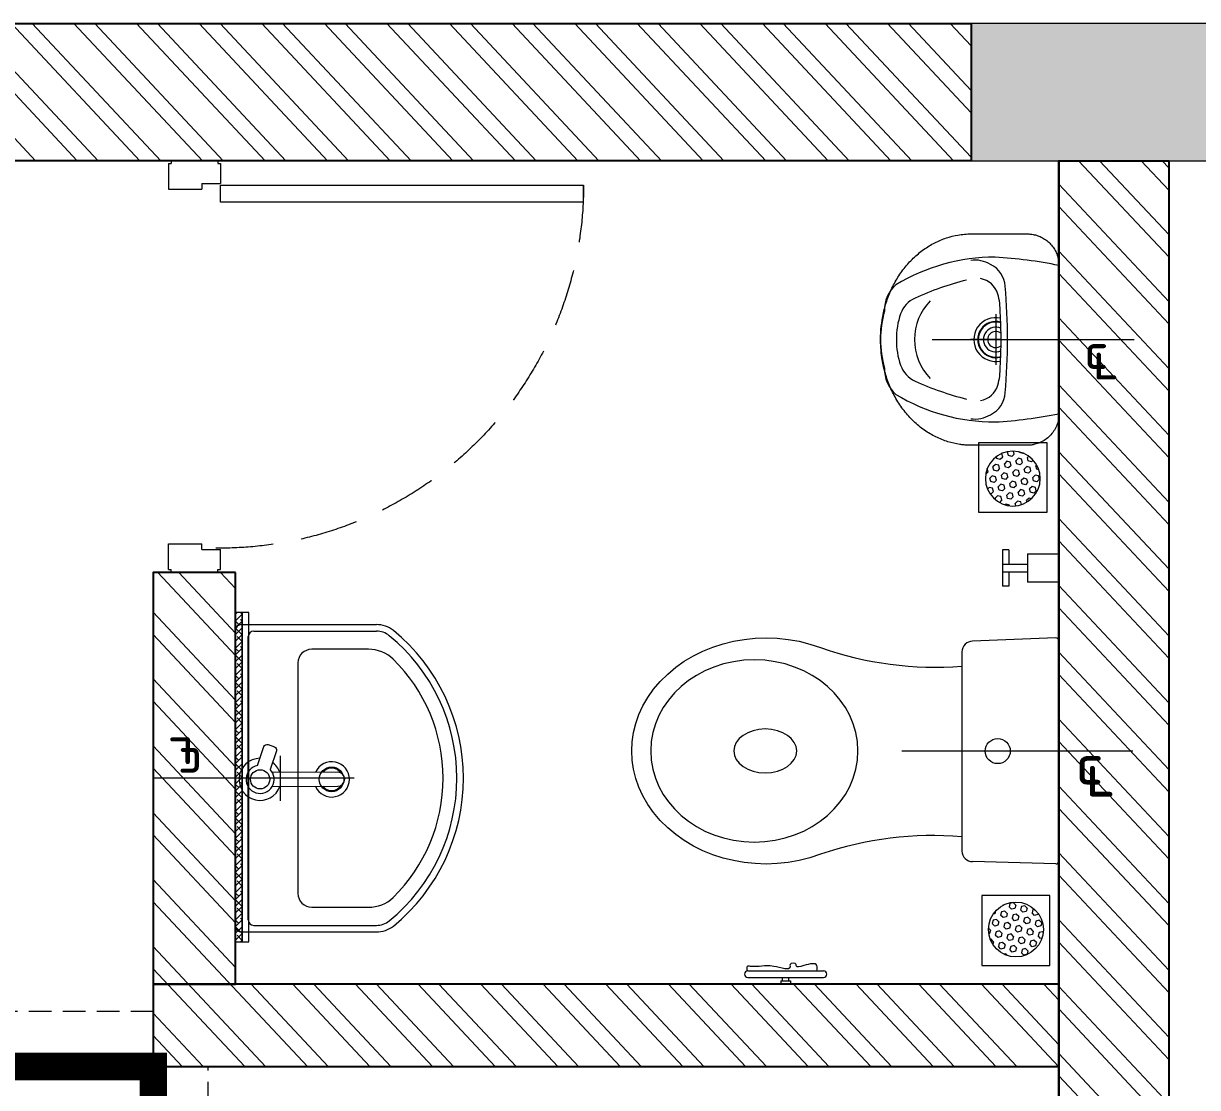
# Model space of a CAD drawing. Header units: feet. Extents: x 3559185 to 3582052, y -5471326 to -5463636.
# Drawn here: x 3574751 to 3576890, y -5465594 to -5463656 of the extents above; entities that cross this region are included whole.
import ezdxf

# ---------------------------------------------------------------- set-up
doc = ezdxf.new("R2010")
doc.units = ezdxf.units.FT
doc.header["$LTSCALE"] = 33
doc.header["$MEASUREMENT"] = 0
for name, pattern in [('a_p6_plan_L18$0$HIDDEN', [0.375, 0.25, -0.125]), ('ACAD_ISO03W100', [30, 12, -18]), ('CENTER', [2, 1.25, -0.25, 0.25, -0.25]), ('DOT2', [0.125, 0, -0.125]), ('HIDDEN', [9.524999999999995, 6.349999999999997, -3.174999999999998]), ('HIDDEN2', [4.7624999999999975, 3.174999999999998, -1.587499999999999])]:
    doc.linetypes.add(name, pattern=pattern)
doc.layers.add('A-WALL', color=1, linetype='Continuous')
for name, color, linetype, lineweight in [('centerline-toilets', 2, 'CENTER', 13), ('Column', 243, 'Continuous', 9), ('Door', 2, 'Continuous', 13), ('ele', 252, 'Continuous', 13), ('Fhitting', 152, 'Continuous', 30), ('LENS-CURTAIN', 5, 'a_p6_plan_L18$0$HIDDEN', 9), ('LENS-DOOR', 34, 'Continuous', 20), ('LENS_DIMENSION', 193, 'Continuous', 0), ('LK-TILES FINISH', 251, 'Continuous', 5), ('LN-HATCH', 251, 'Continuous', 0), ('Mirror', 150, 'Continuous', 20), ('Panelling', 65, 'Continuous', 18), ('PARTITION', 22, 'Continuous', 30), ('Toilet', 5, 'Continuous', 9)]:
    doc.layers.add(name, color=color, linetype=linetype, lineweight=lineweight)
doc.styles.get("Standard").update_dxf_attribs({"font": 'GILC____.TTF'})

# ---------------------------------------------------------------- blocks, each defined once
blk = doc.blocks.new('DLF-RSP-AR-CD-DWG-4DT-3113$0$X-TYPICAL TOILET UPPER FLOORS - 02$0$urinals')
at = {"layer": 'Toilet'}
for p, q in [((-4.5475e-12, -15.56661428403458), (-4.5475e-12, 8.286377168158651)), ((-2.7285e-12, -105.4429753783333), (-2.7285e-12, -161.0971547567169)), ((-46.09715475669872, -115.0000000000218), (46.09715475669327, -115.0000000000218))]:
    blk.add_line(p, q, dxfattribs=at)
blk.add_lwpolyline([(134.9999999999991, 0), (-134.9999999999991, 0, 0.0369487664006767), (-149.9999999999982, -116.1503670555612, 0.1380941034158666), (-99.77423321075003, -297.0872948749238, 0.2217213641091726), (-52.01775628641091, -317.8890631478586, 0.0626559245730378), (-8.49796933122e-05, -325.0000017671497, 0.0626559245730475), (52.01758632703338, -317.8890631478586, 0.2217207008690154), (99.77423321075003, -297.0872948749238, 0.1380941034158641), (149.9999999999982, -116.1503670555685, 0.0369487664006777)], format="xyb", close=True, dxfattribs=at)
for centre, radius, start, end in [((-94.27481093352071, -144.9234715912316), 47.11810289109449, 93.37081731520148, 154.4824387253665), ((3.245766915242711, -1238.155136518551), 1144.670244824663, 90.16246512528313, 95.02645179237909), ((-50.51241933281471, -225.3451602337737), 118.5326152894133, 89.54541335481511, 105.8857460775884), ((-0.1277772639159593, -996.2166668547361), 890.7737006409425, 89.99178119205142, 93.18195442305822), ((-2.7285e-12, -115.0000000000218), 40, 167.4279671994436, 12.57203280055641), ((-2.7285e-12, -115.0000000000218), 33, 164.1813978616258, 15.81860213837415), ((-2.7285e-12, -115.0000000000218), 32, 163.604929760328, 16.39507023967201), ((-2.7285e-12, -115.0000000000218), 22.62135413059903, 155.6653304376655, 24.33466956233444), ((-2.7285e-12, -115.0000000000218), 14.7323792469192, 139.9108800322804, 40.08911996771955), ((-3.245766915251806, -1238.155136518551), 1144.670244824663, 84.9735482076209, 89.83753487471687), ((0.1277772639068644, -996.2166668547361), 890.7737006409425, 86.81804557694178, 90.0082188079486), ((50.51241933280562, -225.3451602337737), 118.5326152894133, 74.1142539224116, 90.45458664518488), ((94.27481093351253, -144.9234715912316), 47.11810289109449, 25.51756127463352, 86.62918268479851), ((-90.95333014834432, -152.7329236622463), 53.77394921319929, 148.4868266886055, 188.6401109395215), ((-71.39627009237483, -149.8700101487557), 40.22765506777335, 106.7015627441882, 169.7250358418294), ((71.39627009236665, -149.8700101487557), 40.22765506777335, 10.27496415817055, 73.29843725581178), ((90.95333014833614, -152.7329236622463), 53.77394921319929, 351.3598890604785, 31.51317331139444), ((413.8982963433118, -38.37868533186702), 538.1616565584166, 193.993991329024, 204.5632062434074), ((-413.8982963433209, -38.37868533186702), 538.1616565584166, 335.4367937565926, 346.006008670976), ((-1.627792572718135, -165.2706388237202), 97.64476427368265, 224.9999999998895, 270.9551967833812), ((1.62779257270995, -165.2706388237202), 97.64476427368265, 269.0448032166188, 315.0000000001105), ((-30.08631462571975, -241.3059337647355), 50, 204.5632062434074, 250.460635897111), ((30.08631462571157, -241.3059337647355), 50, 289.539364102889, 335.4367937565926), ((-1.533770255527997, -160.8517433121305), 135.3705133602697, 250.460635897111, 270.6491845270783), ((1.533770255519812, -160.8517433121305), 135.3705133602697, 269.3508154729217, 289.539364102889)]:
    blk.add_arc(centre, radius, start, end, dxfattribs=at)
blk.add_open_spline([(135.0000000000218, 0), (105.3353530385498, 0), (75.67070607707728, 0), (-13.32323480733907, 2.274e-13), (-72.65252873028328, 2.274e-13), (-132.6900719520337, 2.274e-13), (-133.3983212508398, 2.274e-13), (-134.281768448908, 2.274e-13), (-134.4569663481699, 2.274e-13), (-134.747600608502, 2.274e-13), (-134.8630369695722, 2.274e-13), (-135.0060892340055, 2.274e-13), (-135.0064624712894, -1.193277512e-07), (-135.0170531848381, -2.2849590096e-06), (-135.0223488443722, -4.0993359107e-06), (-135.0382367304996, -1.1737902696e-05), (-135.0488298646186, -1.97575291168e-05), (-135.0806128910378, -5.26041751527e-05), (-135.1018064074043, -8.62189622239e-05), (-135.1654014043424, -0.0002222625089416), (-135.207817332803, -0.0003598904754654), (-135.3351225205075, -0.0009139553433215), (-135.4200691828771, -0.001471573562867), (-135.6751356392894, -0.0037122140454358), (-135.8454819154825, -0.005963027991811), (-136.3574010580367, -0.0150109124137998), (-136.6998544433754, -0.0241035279482276), (-137.7305242649482, -0.0607541935196423), (-138.4220536117127, -0.097686986413919), (-140.5080748643645, -0.2474448411821868), (-141.9140495439027, -0.3992694707415012), (-146.1615007839476, -1.02114614714037), (-149.0331357298746, -1.658535092420152), (-154.7518101202553, -3.41613828127015), (-157.5984620125504, -4.536659711778838), (-163.1465284251908, -7.264764980859354), (-165.8474082270705, -8.872454711613045), (-170.981741827156, -12.53873878342233), (-173.4146413081869, -14.5971666483058), (-177.906166885367, -19.08908202548741), (-179.9643754122968, -21.52215186033345), (-183.6301907623958, -26.65676477099555), (-185.2376312556147, -29.35775349851633), (-187.9652297344436, -34.90597265862334), (-189.0854937427912, -37.75266842165093), (-190.8425938294221, -43.47137026403243), (-191.4797371708415, -46.34298888964758), (-191.9919097605824, -49.84306461127676), (-192.077374217121, -50.50936302376794), (-192.2977468813131, -52.49991862553179), (-192.3966084331296, -53.81579509073117), (-192.4734941441805, -55.66879078878696), (-192.4883196677314, -56.21857700367218), (-192.496870256929, -56.88770939302139), (-192.4980415940107, -57.00997546670373), (-192.4992414002611, -57.19748434012058), (-192.4995479992234, -57.26283923326923), (-192.4998738983178, -57.37188175668461), (-192.4999546497274, -57.41559451898957), (-192.4999950294581, -57.47262341266742), (-192.4999998312229, -57.48595819937031), (-192.5000003243775, -57.52595679718206), (-192.4999999999782, -57.60927353243437), (-192.4999999999782, -57.72001920997377), (-192.4999999999782, -57.77539204874369), (-192.4999999999782, -57.94151056505302), (-192.4999999999782, -58.05225624259264), (-192.4999999999782, -58.38449327521129), (-192.4999999999782, -58.60598463029032), (-192.4999999999782, -59.27045869552739), (-192.4999999999782, -59.71344140568567), (-192.4999999999782, -61.04238953616004), (-192.4999999999782, -61.92835495647637), (-192.4999999999782, -64.58625121742534), (-192.4999999999782, -66.35818205805799), (-192.4999999999782, -71.67397457995594), (-192.4999999999782, -75.21783626122124), (-192.4999999999782, -85.84942130501715), (-192.4999999999782, -92.93714466754773), (-192.4999999999782, -114.2003147551393), (-192.4999999999782, -128.3757614802005), (-192.4999999999782, -146.0625065335298), (-192.4999999999782, -144.5738048617977), (-192.4999999999782, -149.2112419741259), (-192.4999999999782, -150.3373807581863), (-192.4999999999782, -153.7157971103672), (-192.4999999999782, -155.9680746784879), (-192.4999999999782, -158.5060066698138), (-192.4999999999782, -158.7916610930192), (-192.4999999999782, -159.2427020504906), (-192.4999999999782, -159.4080885847565), (-192.4999999999782, -159.6877588407215), (-192.4999999999782, -159.8020425624204), (-192.4999999999782, -159.9401879191086), (-192.4999999999782, -159.9640495540977), (-192.4999999999782, -160.0097689728666), (-192.499996421247, -160.0440525330155), (-192.4999643757641, -160.104952970559), (-192.4999385281542, -160.1354066471763), (-192.4998314906368, -160.2267780325826), (-192.4997208060357, -160.2877060969351), (-192.4992706129669, -160.4705315680455), (-192.4988129651545, -160.5924702530042), (-192.4969661832839, -160.9584502616815), (-192.4951032094926, -161.2026555415623), (-192.4876087275813, -161.9359178476325), (-192.4800716371877, -162.4256213779233), (-192.4497571986702, -163.8972417424418), (-192.4192763048381, -164.8816689491061), (-192.2963859407732, -167.8443601815493), (-192.1725217451708, -169.8320432125226), (-191.6702797904039, -175.8273667212115), (-191.1611082412308, -179.8674218867413), (-189.2689630843825, -190.9417939809036), (-187.5187975353817, -198.0301520545986), (-182.8335725814559, -212.1757821290298), (-179.8980525958225, -219.2325052385784), (-172.8234117350846, -233.0968568300414), (-168.6841000434473, -239.9037905012674), (-159.2549403987001, -253.0454586305236), (-153.9652371668557, -259.379470229105), (-142.3610169376685, -271.3688433516364), (-136.0469754966913, -277.0235842421638), (-122.5830627030569, -287.4852784505018), (-115.4339174138625, -292.2918274844595), (-100.5336337623292, -300.9411013099287), (-92.78333124286517, -304.7837051255591), (-76.93540386034736, -311.4502324650508), (-68.83856359988783, -314.2743166926488), (-52.54813771902468, -318.9094578767903), (-44.3551540822018, -320.7208905446411), (-28.09766422605981, -323.3885338293181), (-20.03351017174828, -324.2452316631242), (-9.424407998249535, -324.8186507928577), (-6.740670549843343, -324.9146929727227), (-2.541294352623708, -324.9908912051677), (-1.014315851566152, -325.0028880619856), (2.036791116084486, -324.9959492932932), (3.569827181100436, -324.9769325151441), (8.189732633019958, -324.8718838178048), (11.29743471029269, -324.7378363960885), (20.68934946575928, -324.1333461154121), (27.04290265062991, -323.4601654556735), (41.80139781238676, -321.2305755023596), (50.23999478411247, -319.4658943264186), (67.03734023472111, -314.8652250617469), (75.39541298363952, -312.0287856304914), (91.75936961286243, -305.2736148746307), (99.7643516501057, -301.3546813595407), (115.1434400448929, -292.4912148852103), (122.5165764177182, -287.5468142099547), (136.3756982075897, -276.758097672075), (142.8608430866302, -270.9142526187757), (154.7380516223206, -258.5122041911341), (160.1295767143733, -251.9547274426545), (169.6852635787454, -238.3524876585086), (173.8492842636328, -231.3085654467875), (180.8978067359608, -216.9779216659792), (183.7825645728694, -209.6919949490896), (188.3007156192507, -195.1140848347474), (189.9346737316168, -187.8227087036603), (191.1840609344508, -179.3163223890908), (191.3580380264129, -178.0039348904486), (191.8233173539161, -174.0784034933799), (192.057946061775, -171.4769170618926), (192.282645325045, -167.9054949954279), (192.3343052322775, -166.9187583098144), (192.4580821737554, -163.9678661429329), (192.4989909393634, -162.013038042752), (192.5000275633615, -159.9821342127634), (192.5000000000218, -159.9224785452215), (192.5000000000218, -159.79307529839), (192.5000000000218, -159.7283736749743), (192.5000000000218, -159.5342688047269), (192.5000000000218, -159.4048655578954), (192.5000000000218, -159.0166558174007), (192.5000000000218, -158.7578493237377), (192.5000000000218, -157.9814298427484), (192.5000000000218, -157.4638168554225), (192.5000000000218, -155.9109778934439), (192.5000000000218, -154.8757519187916), (192.5000000000218, -151.7700739948347), (192.5000000000218, -149.6996220455301), (192.5000000000218, -143.4882661976162), (192.5000000000218, -144.347362299007), (192.5000000000218, -131.9246506031793), (192.5000000000218, -123.642842805961), (192.5000000000218, -98.79741941430552), (192.5000000000218, -82.23380381986885), (192.5000000000218, -64.84578365063203), (192.5000000000218, -64.0213790758321), (192.5000000000218, -61.54816535143254), (192.5000000000218, -59.89935620183292), (192.5000000000218, -58.00998844622473), (192.5000000000218, -57.76942984021594), (192.5000000000218, -57.49274907784002), (192.499998838924, -57.47911258059002), (192.4999756668194, -57.44431269662868), (192.4999561805543, -57.4269094915121), (192.4998739944462, -57.37469011354438), (192.499787567282, -57.3398641780534), (192.4994331634852, -57.23534753620175), (192.4990700643893, -57.16561799409532), (192.4975985787632, -56.95627575957587), (192.4961080012763, -56.81650945311571), (192.4900940107291, -56.39661016926675), (192.4840282944246, -56.11587673401686), (192.4595555625769, -55.2713907425973), (192.4348721360084, -54.70535101709879), (192.3348933918678, -52.99906669626466), (192.2336529024164, -51.85063392816892), (191.8201097009723, -48.38130602370188), (191.3976066809859, -46.03606142272087), (190.0123624707134, -40.43900391265924), (188.9035838720251, -37.18247124511481), (186.0547772968666, -30.82026903956307), (184.3144513501752, -27.71555679796666), (180.2457153816676, -21.83694617079323), (177.9175711211701, -19.06409479178683), (172.7827831035551, -14.00634504821505), (169.9769390510123, -11.72221112323927), (164.0463850254914, -7.747615767943671), (160.9227285040119, -6.057372140880033), (154.5371660888572, -3.309309329362349), (151.2761959855666, -2.251153484609176), (144.7863564140075, -0.7410639178328893), (141.558048455473, -0.2884559583496866), (137.2641564939213, -0.0330454220411411), (136.1252210402749, 0), (135.0000000000218, 0)], degree=3, knots=[0, 0, 0, 0, 0.3296071884608014, 0.3296071884608014, 0.9888215653824044, 0.9888215653824044, 0.9966910020358062, 0.9966910020358062, 0.9986376453609405, 0.9986376453609405, 0.9999202715950525, 0.9999202715950525, 1.000227114965755, 1.000227114965755, 1.000533958336457, 1.000533958336457, 1.001147645077862, 1.001147645077862, 1.002375018560673, 1.002375018560673, 1.004829765526294, 1.004829765526294, 1.009739259457536, 1.009739259457536, 1.019558247320021, 1.019558247320021, 1.039196223044989, 1.039196223044989, 1.078472174494926, 1.078472174494926, 1.1570240773948, 1.1570240773948, 1.314127883194549, 1.314127883194549, 1.471231688994297, 1.471231688994297, 1.628335494794045, 1.628335494794045, 1.785439300593793, 1.785439300593793, 1.942543106393542, 1.942543106393542, 2.09964691219329, 2.09964691219329, 2.256750717993039, 2.256750717993039, 2.413854523792787, 2.413854523792787, 2.45094359105979, 2.45094359105979, 2.525121725593796, 2.525121725593796, 2.55664088826819, 2.55664088826819, 2.563698676682492, 2.563698676682492, 2.567478738951607, 2.567478738951607, 2.570009988159922, 2.570009988159922, 2.570782632421826, 2.570782632421826, 2.572327920945634, 2.572327920945634, 2.573873209469442, 2.573873209469442, 2.576963786517057, 2.576963786517057, 2.583144940612287, 2.583144940612287, 2.595507248802747, 2.595507248802747, 2.620231865183668, 2.620231865183668, 2.669681097945509, 2.669681097945509, 2.768579563469191, 2.768579563469191, 2.966376494516556, 2.966376494516556, 3.361970356611286, 3.361970356611286, 3.459960077400161, 3.459960077400161, 3.491387206257657, 3.491387206257657, 3.55424146397265, 3.55424146397265, 3.562213215317918, 3.562213215317918, 3.566828653483477, 3.566828653483477, 3.570017966647174, 3.570017966647174, 3.57068387273989, 3.57068387273989, 3.57129385740351, 3.57129385740351, 3.57190384206713, 3.57190384206713, 3.573123811394369, 3.573123811394369, 3.575563750048849, 3.575563750048849, 3.580443627357808, 3.580443627357808, 3.590203381975726, 3.590203381975726, 3.609722891211562, 3.609722891211562, 3.648761909683234, 3.648761909683234, 3.726839946626579, 3.726839946626579, 3.861362010243008, 3.861362010243008, 3.995884073859437, 3.995884073859437, 4.130406137475866, 4.130406137475866, 4.264928201092295, 4.264928201092295, 4.399450264708724, 4.399450264708724, 4.533972328325153, 4.533972328325153, 4.668494391941582, 4.668494391941582, 4.803016455558011, 4.803016455558011, 4.93753851917444, 4.93753851917444, 5.072060582790869, 5.072060582790869, 5.118026198867305, 5.118026198867305, 5.144558031518944, 5.144558031518944, 5.171089864170584, 5.171089864170584, 5.224153529473863, 5.224153529473863, 5.330280860080422, 5.330280860080422, 5.468862833682332, 5.468862833682332, 5.607444807284243, 5.607444807284243, 5.746026780886153, 5.746026780886153, 5.884608754488064, 5.884608754488064, 6.023190728089974, 6.023190728089974, 6.161772701691885, 6.161772701691885, 6.300354675293795, 6.300354675293795, 6.438936648895706, 6.438936648895706, 6.577518622497616, 6.577518622497616, 6.60287550622664, 6.60287550622664, 6.653589273684687, 6.653589273684687, 6.673028302144214, 6.673028302144214, 6.711906359063266, 6.711906359063266, 6.71371198576324, 6.71371198576324, 6.715517612463215, 6.715517612463215, 6.719128865863165, 6.719128865863165, 6.726351372663065, 6.726351372663065, 6.740796386262864, 6.740796386262864, 6.769686413462464, 6.769686413462464, 6.827466467861662, 6.827466467861662, 6.943026576660058, 6.943026576660058, 7.174146794256852, 7.174146794256852, 7.63638722945044, 7.63638722945044, 7.659393868747179, 7.659393868747179, 7.705407147340659, 7.705407147340659, 7.712120410764156, 7.712120410764156, 7.713128470941848, 7.713128470941848, 7.71413653111954, 7.71413653111954, 7.716152651474923, 7.716152651474923, 7.720184892185691, 7.720184892185691, 7.728249373607226, 7.728249373607226, 7.744378336450297, 7.744378336450297, 7.776636262136437, 7.776636262136437, 7.841152113508718, 7.841152113508718, 7.970183816253281, 7.970183816253281, 8.148440131053812, 8.148440131053812, 8.32669644585434, 8.32669644585434, 8.504952760654874, 8.504952760654874, 8.683209075455405, 8.683209075455405, 8.861465390255937, 8.861465390255937, 9.039721705056468, 9.039721705056468, 9.217978019857, 9.217978019857, 9.283185307179586, 9.283185307179586, 9.283185307179586, 9.283185307179586], dxfattribs=at)
blk = doc.blocks.new('jALI')
at = {"layer": 'Toilet', "ltscale": 5}
h = blk.add_hatch(dxfattribs=at)
h.set_pattern_fill('HEX', color=256, scale=50, angle=135, double=1)
h.set_pattern_definition([(135, (-344825.8629864738, 460708.1869492117), (-7.654655446197432, -7.65465544619743), [6.25, -12.5]), (255, (-344825.8629864738, 460708.1869492117), (10.4564537967226, -2.80179835052517), [6.25, -12.5]), (195, (-344830.2824038562, 460712.6063665941), (2.801798350525164, -10.4564537967226), [6.25, -12.5])])
edge = h.paths.add_edge_path()
edge.add_arc((-393187.5478222936, 163647.6289079433), 50, -90, 270)
blk.add_lwpolyline([(-393249.5478222936, 163581.8745342398), (-393125.5478222936, 163581.8745342398), (-393125.5478222936, 163709.3782789116), (-393249.5478222936, 163709.3782789116)], close=True, dxfattribs=at)
blk.add_circle((-393187.5478222936, 163647.6289079433), 50, dxfattribs=at)
blk = doc.blocks.new('Urinal')
at = {"layer": 'centerline-toilets', "linetype": 'HIDDEN', "ltscale": 10}
blk.add_line((0, 230.8758839690709), (0, -137.000001512235), dxfattribs=at)
at = {"layer": 'Fhitting', "lineweight": 0, "ltscale": 0.5, "rotation": 180}
blk.add_blockref('DLF-RSP-AR-CD-DWG-4DT-3113$0$X-TYPICAL TOILET UPPER FLOORS - 02$0$urinals', (0, -4.656613e-10), dxfattribs=at)
at = {"layer": 'Fhitting', "lineweight": 0, "ltscale": 0.5, "xscale": -1, "rotation": 90}
blk.add_blockref('jALI', (163394.4367869734, -393103.5478222946), dxfattribs=at)
at = {"layer": 'centerline-toilets', "linetype": 'DOT2', "insert": (-31.35624695965089, -69.03888236299099), "char_height": 75, "width": 495.826660318515, "attachment_point": 5, "rotation": 269.99999999999994}
blk.add_mtext('{\\fISOCPEUR|b0|i0|c0|p34;℄}', dxfattribs=at)
blk = doc.blocks.new('WC')
at = {"layer": 'centerline-toilets', "linetype": 'HIDDEN', "ltscale": 10}
blk.add_line((0, 286.2958382707602), (0, -134.6853325402244), dxfattribs=at)
at = {"layer": 'Toilet'}
for p, q in [((-412.7979797990993, 566.9391568473073), (-412.7979797990993, 428.9391568473075)), ((-400.7979797990993, 566.9391568473073), (-400.7979797990993, 428.9391568473075)), ((-418.7979797990992, 506.9391568473074), (-424.7979797990992, 506.9391568473074)), ((-424.7979797990992, 506.9391568473074), (-424.7979797990992, 488.9391568473074)), ((-418.7979797990992, 506.9391568473074), (-418.7979797990992, 488.9391568473074)), ((-418.7979797990992, 503.9391568473075), (-412.7979797990993, 503.9391568473075)), ((-418.7979797990992, 488.9391568473074), (-424.7979797990992, 488.9391568473074)), ((-418.7979797990992, 491.9391568473074), (-412.7979797990993, 491.9391568473074)), ((180.5927414200269, 176.815278308868), (-182.556142896181, 176.815278308868)), ((-205.7725320039317, 5.926001816396819), (-201.7160837631672, 157.2330230183852)), ((205.7725320039317, 5.926001816396819), (199.7526822867803, 157.2330230183852)), ((-200.0543949760031, 0), (200.0543949760031, 0))]:
    blk.add_line(p, q, dxfattribs=at)
at = {"layer": 'Toilet', "ltscale": 100}
for p, q in [((366.0861393199302, 102.9920874625677), (300.3083048430271, 102.9920874625095)), ((300.30830484326, 91.54852218885208), (300.3083048430271, 102.9920874625095)), ((326.331082917517, 91.54852218885208), (300.30830484326, 91.54852218885208)), ((326.331082917517, 102.9920874625095), (326.331082917517, 57.21782636787975)), ((340.063361245906, 102.9920874625095), (340.0633612461388, 57.21782636787975)), ((366.086139320163, 91.54852218891027), (340.0633612461388, 91.54852218885208)), ((366.086139320163, 91.54852218891027), (366.086139320163, 102.9920874625677)), ((307.1744440074545, -4.074536e-10), (307.1744440074545, 57.21782636787975)), ((359.2200001559686, 57.21782636793796), (307.1744440074545, 57.21782636787975)), ((359.2200001559686, 57.21782636793796), (359.2200001559686, -3.49246e-10)), ((359.2200001559686, -3.49246e-10), (307.1744440074545, -4.074536e-10))]:
    blk.add_line(p, q, dxfattribs=at)
at = {"layer": 'Toilet'}
blk.add_circle((-0.2857134367804974, 111.5676235100181), 22.88713054731488, dxfattribs=at)
for centre, radius, start, end in [((-406.7979797990992, 566.9391568473073), 6, 0, 180), ((-406.7979797990992, 428.9391568473075), 6, 180, 0), ((-776.4252137581352, 231.0819697503539), 622.2680866278017, 354.9970003378784, 19.06186307169785), ((776.0328844110481, 226.3990844733362), 623.4432827196409, 160.519589047048, 184.5616761992302), ((-182.4380497655365, 157.5352372747657), 19.28040269973926, 90.35094080903318, 180.8981301276673), ((180.4746482893824, 157.5352372747657), 19.28040269973926, 359.1018698723327, 89.64905919096681), ((-200.0543949760031, 5.72178263682872), 5.72178263682872, 177.9545915110681, 270), ((200.0543949760031, 5.72178263682872), 5.72178263682872, 270, 2.045408488931865)]:
    blk.add_arc(centre, radius, start, end, dxfattribs=at)
at = {"layer": 'Toilet', "extrusion": (0, 0, -1)}
for centre, major_axis, ratio, start_param, end_param in [((0, 533.5337650458841), (-8.43e-14, -244.6286735628217), 0.8420279271674843, 7.436325980537995, 11.41322994100081), ((0, 535.0673360529563), (-1.97e-14, -57.2178263682872), 0.7, 1.570796326794896, 7.853981633974482)]:
    blk.add_ellipse(centre, major_axis=major_axis, ratio=ratio, start_param=start_param, end_param=end_param, dxfattribs=at)
blk.add_ellipse((0, 555.0129157723858), major_axis=(-6.5e-14, -188.8188270153477), ratio=0.8787878787878787, dxfattribs=at)
at = {"layer": 'Toilet'}
blk.add_open_spline([(-400.7979797990993, 440.9812579345889), (-397.1017245875382, 440.5392413198887), (-384.272368182084, 439.0050429589682), (-388.9986424445753, 459.3206578283151), (-395.6177634203054, 479.7532535305932), (-385.6000390281565, 477.9531818908857), (-385.8943579708215, 491.277749300945), (-402.6759011854702, 487.229470669479), (-384.8389140961484, 532.0884480134423), (-395.5184431350181, 546.6368104346082), (-390.8815714643073, 570.2364144729171), (-397.1683210631592, 568.7960733613664), (-400.7979797990993, 567.9644915373938)], degree=3, knots=[0, 0, 0, 0, 9.744971934705973, 33.82388686810737, 47.58355076290899, 49.4979151278385, 60.56050204634084, 63.82228440520703, 93.50801890349248, 135.7569247839274, 141.9043522613065, 150.3019062020757, 150.3019062020757, 150.3019062020757, 150.3019062020757], dxfattribs=at)
at = {"layer": 'Fhitting', "lineweight": 0, "ltscale": 0.5, "rotation": 270}
blk.add_blockref('jALI', (-163972.8745342343, -393109.1750712174), dxfattribs=at)
at = {"layer": 'centerline-toilets', "linetype": 'DOT2', "insert": (-35.88272588187829, -56.91358223470706), "char_height": 85.8267395524308, "width": 567.4024751774504, "attachment_point": 5, "rotation": 270}
blk.add_mtext('{\\fISOCPEUR|b0|i0|c0|p34;℄}', dxfattribs=at)
blk = doc.blocks.new('Wash Basin')
at = {"layer": 'PARTITION', "lineweight": 9}
h = blk.add_hatch(dxfattribs=at)
h.set_pattern_fill('ANSI38', color=256, scale=70, angle=989.9999999999998, style=0, double=1)
h.set_pattern_definition([(314.9999999999998, (-62.7378354629036, -33.324816188775), (6.187184335382297, 6.187184335382283), []), (44.99999999999993, (-62.7378354629036, -33.324816188775), (6.187184335382312, 18.56155300614686), [21.875, -13.125])])
h.paths.add_polyline_path([(302.0697590897325, -21.98777738679201), (-298.1184984405991, -22), (-298.1184984405991, -34), (302.0697590897325, -33.987777386792)])
at = {"layer": 'centerline-toilets', "linetype": 'HIDDEN', "ltscale": 10}
blk.add_line((0, -238.0678792903709), (0, 129.808006190935), dxfattribs=at)
at = {"layer": 'Mirror', "ltscale": 0.5}
blk.add_lwpolyline([(-298.1184984405991, -34), (-298.1184984405991, -46), (302.0697590897325, -46), (302.0697590897325, -34)], close=True, dxfattribs=at)
at = {"layer": 'Panelling', "lineweight": 9}
blk.add_lwpolyline([(-298.1184984405991, -22), (-298.1184984405991, -34), (302.0697590897325, -34), (302.0697590897325, -22)], close=True, dxfattribs=at)
at = {"layer": 'Toilet', "ltscale": 100}
for p, q in [((-280, -32.00000000058208), (-280, -278.3423135242919)), ((-270, -22.00000000058208), (270, -22.00000000058208)), ((280, -32.00000000058208), (280, -278.3423135242919)), ((-268, -55.00000000058207), (-268, -278.3423135242919)), ((-258, -45.00000000058207), (258, -45.00000000058207)), ((268, -55.00000000058207), (268, -278.3423135242919)), ((-14.75394256017171, -88.57836779823992), (-14.58294607303105, -207.8757586760221)), ((10.97367832274176, -207.8757587235195), (10.80268183583394, -88.55792254640254))]:
    blk.add_line(p, q, dxfattribs=at)
blk.add_lwpolyline([(23.11144540272653, -61.62355844548438), (57.69729334814474, -73.5425448747119, -0.4142135623700193), (61.41500012157485, -81.17003832559566), (57.50521344458684, -92.51523855014239, -0.4142135623687794), (49.87771999370306, -96.23294532380532), (16.08098082058132, -84.58590182231274)], format="xyb", dxfattribs=at)
blk.add_lwpolyline([(40.65695853624492, -103.2068005428882), (-41.09953799587674, -103.2068005428882)], dxfattribs=at)
blk.add_lwpolyline([(-235, -264.0271915069043, 0.1918964941694492), (-217.1874080155976, -308.7300831892808, 0.4202357661762754), (217.1874080155976, -308.7300831893172, 0.191896494169451), (235, -264.0271915069115), (235, -160.5000000005821, 0.4142135623730951), (210, -135.5000000005821), (-210, -135.5000000005821, 0.4142135623730951), (-235, -160.5000000005821)], format="xyb", close=True, dxfattribs=at)
for centre, radius in [((-1.975630321074277, -66.50000000058208), 17.5), ((-1.975630321074277, -196.7635957537459), 22.5)]:
    blk.add_circle(centre, radius, dxfattribs=at)
for centre, radius, start, end in [((-270, -32.00000000058208), 10, 90, 180), ((270, -32.00000000058208), 10, 0, 90), ((-258, -55.00000000058207), 10, 90, 180), ((258, -55.00000000058207), 10, 0, 90), ((-1.975630321074277, -197.065354476148), 32.14736256360053, 113.0897544120751, 66.24597926171971), ((-1.975630321074277, -196.7635957537459), 20.45924138120723, 128.0403438055863, 237.2899289984687), ((-1.975630321074277, -196.7635957537459), 20.45924138120723, 304.4732923270086, 50.73322655079215), ((-230, -278.3423135242919), 50, 180, 218.4460647329942), ((-230, -278.3423135242919), 38, 180, 218.4460647329942), ((230, -278.3423135242919), 38, 321.5539352670057, 0), ((230, -278.3423135242919), 50, 321.5539352670057, 0), ((0, -89.26318603751132), 347.736813963071, 219.2825773815098, 320.7174226184902), ((0, -89.25957125263085), 335.7404287479508, 219.3129523468507, 320.6870476531492)]:
    blk.add_arc(centre, radius, start, end, dxfattribs=at)
for centre, major_axis, ratio, start_param, end_param in [((-1.975630321074277, -66.50000000058208), (-0.0007244262846731, 38.33493659709939), 0.9999999997470119, 4.720493185551212, 9.081981632517541), ((-1.975630321074277, -66.50000000058208), (-0.161652407392657, -25.55611315046938), 0.9999999997364025, 1.769108159146172, 7.074098355705205), ((-1.975630321074277, -66.50000000058208), (-0.0007244262846731, 38.33493659709939), 0.9999999997470119, 3.484555387064545, 4.08357603994855), ((-1.80463387700729, -207.8757586997708), (-9.035631208577575, 9.035631208577575), 0.9999999999964067, 0.7853981615407268, 3.926990815130519)]:
    blk.add_ellipse(centre, major_axis=major_axis, ratio=ratio, start_param=start_param, end_param=end_param, dxfattribs=at)
at = {"layer": 'centerline-toilets', "linetype": 'DOT2', "insert": (33.33187728072517, 61.84688704169094), "char_height": 75, "width": 495.826660318515, "attachment_point": 5, "rotation": 90}
blk.add_mtext('{\\fISOCPEUR|b0|i0|c0|p34;℄}', dxfattribs=at)
blk = doc.blocks.new('*U50')
at = {"layer": 'LENS-DOOR'}
for p, q in [((547491.5340860963, 1778573.792470721), (547491.5340861016, 1779235.250802687)), ((547522.7840861022, 1779235.250802685), (547491.5340861016, 1779235.250802687)), ((547522.7840861022, 1779235.250802685), (547522.7840861017, 1778573.792470719)), ((547447.2632527505, 1778568.584137418), (547452.4715860962, 1778568.584137408)), ((547447.2632527743, 1778484.134138692), (547447.2632527505, 1778568.584137418)), ((547452.4715860964, 1778573.792470733), (547488.9299194292, 1778573.792470716)), ((547452.4715860962, 1778568.584137408), (547452.4715860964, 1778573.792470733)), ((547488.9299194384, 1778539.938304114), (547488.9299194292, 1778573.792470716)), ((547522.7840861017, 1778573.792470719), (547491.5340860963, 1778573.792470721)), ((548192.0549194518, 1778573.792470724), (548155.5965861147, 1778573.792470736)), ((548155.5965861168, 1778539.938304106), (548155.5965861147, 1778573.792470736)), ((548192.0549194469, 1778568.584137404), (548192.0549194518, 1778573.792470724)), ((548197.2632527577, 1778568.584137418), (548192.0549194469, 1778568.584137404)), ((548197.263252784, 1778484.134138692), (548197.2632527577, 1778568.584137418)), ((547488.9299194384, 1778539.938304114), (547499.3465860976, 1778539.938304108)), ((547499.3465860976, 1778478.925805358), (547499.3465860976, 1778539.938304108)), ((548145.1799194438, 1778478.925805357), (548145.1799194415, 1778539.938304097)), ((548155.5965861168, 1778539.938304106), (548145.1799194415, 1778539.938304097)), ((547447.2632527743, 1778484.134138692), (547452.4715860921, 1778484.13413871)), ((547452.471586094, 1778478.925805357), (547452.4715860921, 1778484.13413871)), ((548192.0549194447, 1778478.925805349), (548192.054919457, 1778484.134138692)), ((548197.263252784, 1778484.134138692), (548192.054919457, 1778484.134138692)), ((547452.471586094, 1778478.925805357), (547499.3465860976, 1778478.925805358)), ((548192.0549194447, 1778478.925805349), (548145.1799194438, 1778478.925805357))]:
    blk.add_line(p, q, dxfattribs=at)
at = {"layer": 'LENS-DOOR', "color": 7, "linetype": 'HIDDEN2', "extrusion": (0, 0, -0.9999999999999998)}
blk.add_ellipse((547491.5340860963, 1778573.792470721), major_axis=(661.4583333317272, 0.0034430794273178), ratio=0.9999999979146826, start_param=-1.570791121506941, end_param=0.0512086788949202, dxfattribs=at)
blk = doc.blocks.new('A$C12d2271f')
at = {"layer": 'Column'}
h = blk.add_hatch(color=8, dxfattribs=at)
h.dxf.hatch_style = 1
h.paths.add_polyline_path([(-370, 7650), (-370, 7400), (0, 7400), (0, 7650)])
h.paths.add_polyline_path([(-2375, 7650), (-2375, 7400), (-1945, 7400), (-1945, 7650)])
h.paths.add_polyline_path([(-2195, 4050), (-2195, 3600), (-1895, 3600), (-1895, 4050)])
h.paths.add_polyline_path([(-370, 280), (-370, 0), (-300, 0), (0, 0), (0, 280)])
h.paths.add_polyline_path([(-2380, 280), (-2380, 0), (-2310, 0), (-1945, 0), (-1945, 280)])
h.paths.add_polyline_path([(-5480, 4050), (-5480, 3600), (-5180, 3600), (-5180, 4050)])
h.paths.add_polyline_path([(-5575, 7650), (-5575, 7400), (-5145, 7400), (-5145, 7650)])
h.paths.add_polyline_path([(-5575, 280), (-5575, 0), (-5505, 0), (-5145, 0), (-5145, 280)])
h.paths.add_polyline_path([(-8810, 280), (-8810, 0), (-8740, 0), (-8380, 0), (-8380, 280)])
h.paths.add_polyline_path([(-8740, 4050), (-8740, 3600), (-8440, 3600), (-8440, 4050)])
h.paths.add_polyline_path([(-8810, 7650), (-8810, 7400), (-8380, 7400), (-8380, 7650)])
h.paths.add_polyline_path([(-10265.04092769418, 626.2523874500766), (-10986.59618008136, 626.2523874500766), (-10986.59618008136, 214.1105047762394), (-10265.04092769418, 214.1105047762394)], flags=9)
at = {"layer": 'LN-HATCH'}
h = blk.add_hatch(dxfattribs=at)
h.set_pattern_fill('ANSI32', color=256, scale=222, angle=268.11)
h.set_pattern_definition([(313.11, (-2978852.49189556, 5467675.416076408), (60.77608072651566, 56.89314995255627), []), (313.11, (-2978853.786205816, 5467636.192999581), (60.77608072651566, 56.89314995255627), [])])
h.paths.add_polyline_path([(-8740, 3960), (-12400, 3960), (-12400, 3685), (-8740, 3685)])
h.paths.add_polyline_path([(-12500, 3600), (-12700, 3600), (-12700, 280), (-12500, 280)])
h.paths.add_polyline_path([(-8640, 280), (-8440, 280), (-8440, 3600), (-8640, 3600)])
h.paths.add_polyline_path([(-5215, 280), (-5415, 280), (-5415, 3600), (-5215, 3600)])
h.paths.add_polyline_path([(-5215, 4050), (-5415, 4050), (-5415, 7400), (-5215, 7400)])
h.paths.add_polyline_path([(-8380, 7650), (-5575, 7650), (-5575, 7400), (-8380, 7400)])
h.paths.add_polyline_path([(-12440, 7650), (-8810, 7650), (-8810, 7400), (-12440, 7400)])
h.paths.add_polyline_path([(-15680, 7650), (-12870, 7650), (-12870, 7400), (-15680, 7400)])
h.paths.add_polyline_path([(-18670, 7650), (-16110, 7650), (-16110, 7400), (-18670, 7400)])
h.paths.add_polyline_path([(-21690, 7650), (-19100, 7650), (-19100, 7400), (-21690, 7400)])
h.paths.add_polyline_path([(-5145, 7650), (-2375, 7650), (-2375, 7400), (-5145, 7400)])
h.paths.add_polyline_path([(-1945, 7650), (-1115, 7650), (-1115, 7400), (-1945, 7400)])
h.paths.add_polyline_path([(-1945, 7400), (-2195, 7400), (-2195, 5230), (-1945, 5230), (-1945, 5380), (-250, 5380), (-250, 5630), (-1945, 5630)])
h.paths.add_polyline_path([(-250, 7400), (0, 7400), (0, 280), (-250, 280)])
h.paths.add_polyline_path([(-370, 7650), (-465, 7650), (-465, 7400), (-370, 7400)])
h = blk.add_hatch(dxfattribs=at)
h.set_pattern_fill('ANSI32', color=256, scale=222, angle=268.11)
h.set_pattern_definition([(313.11, (0, 0), (60.77608072651566, 56.89314995255627), []), (313.11, (-1.29431025581457, -39.22307682720641), (60.77608072651566, 56.89314995255627), [])])
h.paths.add_polyline_path([(-5415, 5900), (-7065, 5900), (-7065, 5750), (-5415, 5750)])
h.paths.add_polyline_path([(-6915, 6650), (-7065, 6650), (-7065, 5900), (-6915, 5900)])
at = {"layer": 'A-WALL'}
for points in [[(-8380, 7650), (-5575, 7650), (-5575, 7400), (-8380, 7400)], [(-5215, 4050), (-5415, 4050), (-5415, 7400), (-5215, 7400)], [(-6915, 6650), (-7065, 6650), (-7065, 5900), (-6915, 5900)], [(-5415, 5900), (-7065, 5900), (-7065, 5750), (-5415, 5750)]]:
    blk.add_lwpolyline(points, close=True, dxfattribs=at)
for points in [[(-5415, 7400), (-5415, 4050)], [(-5215, 7400), (-5215, 4050)]]:
    blk.add_lwpolyline(points, dxfattribs=at)
at = {"layer": 'Column'}
blk.add_lwpolyline([(-5575, 7650), (-5575, 7400), (-5145, 7400), (-5145, 7650)], close=True, dxfattribs=at)
at = {"layer": 'Door', "rotation": 270}
blk.add_blockref('*U50', (-1785516.359138044, 554847.2632527419), dxfattribs=at)
at = {"layer": 'ele', "color": 0, "lineweight": -2, "rotation": 90.00000000000003}
for name, p in [('Urinal', (-5415, 7074.166666713543)), ('WC', (-5415, 6324.797979799099)), ('Wash Basin', (-6937, 6275))]:
    blk.add_blockref(name, p, dxfattribs=at)

msp = doc.modelspace()

# ---------------------------------------------------------------- linework, layer by layer
at = {"layer": 'LENS-CURTAIN', "ltscale": 5}
for points in [[(3574187.353251414, -5465556.132633928), (3574987.353251412, -5465556.132633928), (3574987.353251412, -5465456.132633928), (3574187.353251414, -5465456.132633928)], [(3575087.353251413, -5466306.132633929), (3575087.353251413, -5465556.132633928), (3574987.353251412, -5465556.132633928), (3574987.353251412, -5466306.132633929)]]:
    msp.add_lwpolyline(points, close=True, dxfattribs=at)
at = {"layer": 'LK-TILES FINISH', "color": 212, "linetype": 'ACAD_ISO03W100', "ltscale": 0.05, "const_width": 50}
msp.add_lwpolyline([(3572487.353251428, -5466406.132635086), (3574187.353251413, -5466406.132635086), (3574187.353251414, -5465556.132633928), (3574987.353251412, -5465556.132633928), (3574987.353251412, -5469426.132633929), (3573612.353251413, -5469426.132633929), (3573612.353251413, -5467256.132633927), (3573312.353251413, -5467256.132633927), (3573312.353251413, -5467346.132633927), (3569652.353251413, -5467346.132633927), (3569652.353251413, -5467256.132633927), (3569427.353251413, -5467256.132633927)], dxfattribs=at)

# ---------------------------------------------------------------- block references
at = {"layer": 'LENS_DIMENSION'}
msp.add_blockref('A$C12d2271f', (3582052.353251413, -5471306.132633928), dxfattribs=at)

doc.saveas('drawing.dxf')
